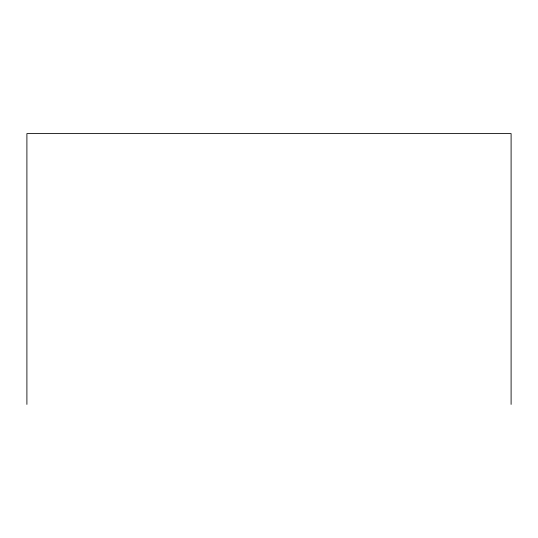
<?xml version="1.0" encoding="UTF-8"?>
<svg xmlns="http://www.w3.org/2000/svg" width="538" height="538" viewBox="0 0 538 538"><rect width="100%" height="100%" fill="white"/><g stroke="black" fill="none" stroke-linecap="round" stroke-linejoin="round"><path stroke-width="0.81" d="M511.1 404.401L511.1 133.599L26.9 133.599L26.9 404.401"/></g></svg>
